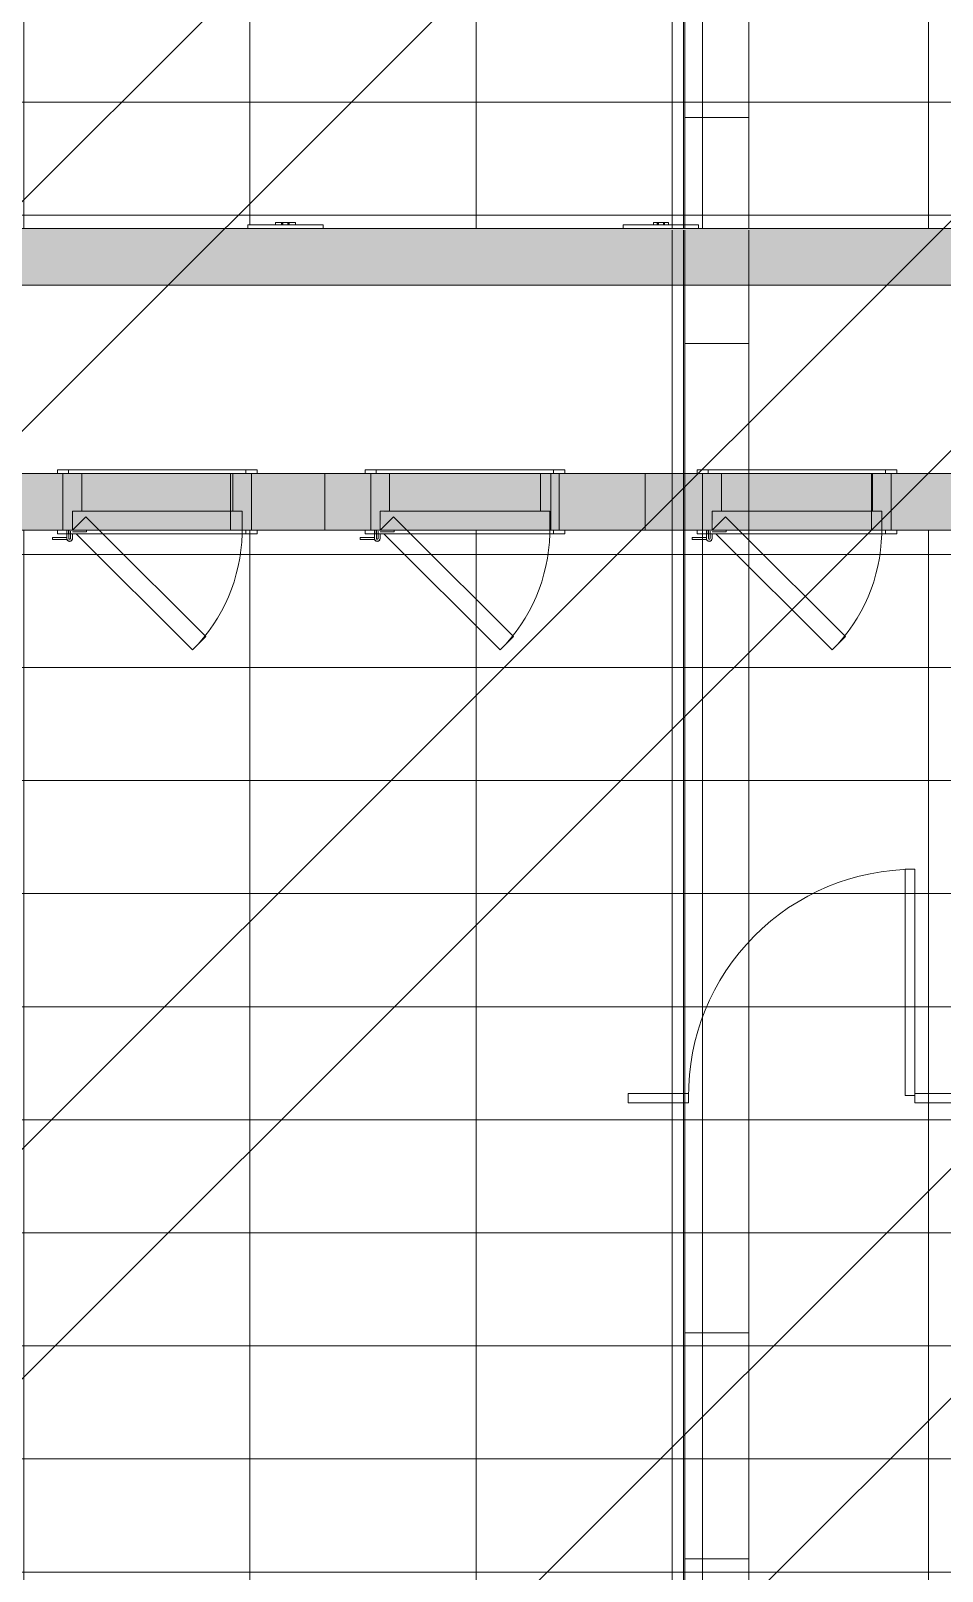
# Model space of a CAD drawing. Header units: millimetres. Extents: x -57519 to 497916, y -349472 to 446842.
# Drawn here: x 332548 to 334965, y 44925 to 49012 of the extents above; entities that cross this region are included whole.
import ezdxf

# ---------------------------------------------------------------- set-up
doc = ezdxf.new("R2010")
doc.units = ezdxf.units.MM
for name, color, linetype, lineweight in [('A-DETL-GENF', 92, 'Continuous', 5), ('A-DOOR', 31, 'Continuous', 5), ('A-DOOR-FRAM', 31, 'Continuous', 5), ('A-FLOR', 192, 'Continuous', 5), ('A-FLOR-PATT', 8, 'Continuous', 5), ('A-GENM', 13, 'Continuous', 5), ('A-WALL', 113, 'Continuous', 20), ('A-WALL-PATT', 111, 'Continuous', 20), ('P-SANR-FIXT', 6, 'Continuous', 5)]:
    doc.layers.add(name, color=color, linetype=linetype, lineweight=lineweight)

# ---------------------------------------------------------------- blocks, each defined once
blk = doc.blocks.new('DLN-Access Panel__AP01_ - _AP04_ 450 x 650 _WH_-V536-SITE COVERAGE')
at = {"layer": 'A-DOOR'}
for p, q in [((-265, 75), (-265, 85)), ((-265, 85), (-265, 75)), ((265, 85), (-265, 85)), ((-265, 85), (-235, 85)), ((-235, 85), (-235, 75)), ((-235, 85), (235, 85)), ((235, 85), (-235, 85)), ((-235, 75), (-235, 85)), ((-235, 85), (235, 85)), ((235, 85), (235, 75)), ((235, 85), (235, 75)), ((235, 85), (265, 85)), ((265, 75), (265, 85)), ((265, 75), (265, 85)), ((-265, 75), (265, 75)), ((-265, 75), (-250, 75)), ((-250, 75), (-235, 75)), ((235, 75), (-235, 75)), ((-235, 75), (-200, 75)), ((-235, 75), (-200, 75)), ((-200, 75), (200, 75)), ((-200, 75), (200, 75)), ((200, 75), (235, 75)), ((200, 75), (235, 75)), ((235, 75), (250, 75)), ((250, 75), (265, 75)), ((-189.6, -39.6), (-225, -75)), ((-144.3, -85), (-189.6, -39.6)), ((-265, -85), (-265, -75)), ((-265, -75), (-265, -85)), ((265, -75), (-265, -75)), ((-265, -75), (-250, -75)), ((-250, -75), (-240, -75)), ((-240, -75), (-240, -85)), ((-225, -75), (-240, -75)), ((-240, -75), (-225, -75)), ((-240, -85), (-240, -75)), ((-187.5, -75), (-240, -75)), ((-240, -75), (-240, -85)), ((-240, -85), (-240, -75)), ((-240, -75), (-187.5, -75)), ((-240, -75), (-240, -85)), ((-225, -75), (-240, -75)), ((-240, -75), (-225, -75)), ((-240, -85), (-240, -75)), ((-225, -75), (-240, -75)), ((-240, -75), (-240, -85)), ((-240, -85), (-240, -75)), ((-240, -75), (-225, -75)), ((-235, -75), (-235, -85)), ((-235, -75), (235, -75)), ((-225, -75), (-235, -75)), ((-235, -75), (-225, -75)), ((-235, -85), (-235, -76.7)), ((-230.5, -75), (-234.5, -75)), ((-234.5, -75), (-230.5, -75)), ((-230.5, -75), (-234.5, -75)), ((-234.5, -75), (-230.5, -75)), ((-234.5, -76.8), (-234.5, -85)), ((-234.5, -85), (-234.5, -76.8)), ((-234.5, -76.8), (-234.5, -85)), ((-234.5, -85), (-234.5, -76.8)), ((-230.5, -85), (-230.5, -78.2)), ((-230.5, -78.2), (-230.5, -85)), ((-187.5, -75), (-225, -75)), ((-225, -75), (-187.5, -75)), ((-187.5, -75), (-225, -75)), ((-225, -75), (-187.5, -75)), ((-225, -80), (-187.5, -80)), ((-187.5, -80), (-225, -80)), ((-225, -80), (-187.5, -80)), ((-187.5, -80), (-225, -80)), ((-187.5, -80), (-187.5, -75)), ((-187.5, -75), (-187.5, -80)), ((-187.5, -80), (-187.5, -75)), ((-187.5, -75), (-187.5, -80)), ((225, -75), (-187.5, -75)), ((-187.5, -75), (225, -75)), ((235, -75), (225, -75)), ((225, -75), (235, -75)), ((235, -75), (235, -85)), ((235, -75), (235, -85)), ((235, -75), (250, -75)), ((250, -75), (265, -75)), ((265, -85), (265, -75)), ((265, -85), (265, -75)), ((-240, -95), (-277.5, -95)), ((-277.5, -95), (-277.5, -100)), ((-277.5, -100), (-277.5, -95)), ((-277.5, -95), (-240, -95)), ((-240, -95), (-277.5, -95)), ((-277.5, -95), (-277.5, -100)), ((-277.5, -100), (-277.5, -95)), ((-277.5, -95), (-240, -95)), ((-277.5, -100), (-239.6, -100)), ((-239.6, -100), (-277.5, -100)), ((-277.5, -100), (-239.6, -100)), ((-239.6, -100), (-277.5, -100)), ((-265, -85), (265, -85)), ((-265, -85), (-240, -85)), ((-240, -85), (-240, -95)), ((-240, -95), (-240, -85)), ((-240, -85), (-240, -97.5)), ((-240, -97.5), (-240, -85)), ((-240, -85), (-240, -95)), ((-240, -95), (-240, -85)), ((-240, -85), (-240, -95)), ((-240, -95), (-240, -85)), ((235, -85), (-235, -85)), ((-234.5, -85), (-234.5, -97.5)), ((-234.5, -97.5), (-234.5, -85)), ((-230.5, -97.5), (-230.5, -86.4)), ((-230.5, -86.4), (-230.5, -97.5)), ((-230.5, -96.6), (-230.5, -86.4)), ((-230.5, -86.4), (-230.5, -96.6)), ((-225, -97.5), (-225, -85)), ((-225, -85), (-225, -97.5)), ((-225, -97.5), (-225, -85)), ((-225, -85), (-225, -97.5)), ((-225, -97.5), (-225, -85)), ((-225, -85), (-225, -97.5)), ((-225, -97.5), (-225, -85)), ((-225, -85), (-225, -97.5)), ((-225, -85), (235, -85)), ((-225, -85), (235, -85)), ((-215, -85), (93.2, -393.2)), ((128.6, -357.8), (-144.3, -85)), ((235, -85), (265, -85)), ((93.2, -393.2), (128.6, -357.8))]:
    blk.add_line(p, q, dxfattribs=at)
for centre, radius, start, end in [((-225, -75), 450, 358.6824, 359.9875), ((-232.5, -97.5), 7.5, 180, 0), ((-232.5, -97.5), 7.5, 180, 240), ((-232.5, -97.5), 7.5, 180, 195), ((-232.5, -97.5), 7.5, 180, 195), ((-232.5, -97.5), 7.5, 195, 285), ((-232.5, -97.5), 7.5, 195, 330), ((-232.5, -97.5), 7.5, 199.4712, 360), ((-232.5, -97.5), 7.5, 199.4712, 0), ((-232.5, -97.5), 7.5, 199.4712, 0), ((-232.5, -97.5), 7.5, 199.4712, 345.4065), ((-232.5, -97.5), 7.5, 240, 270), ((-232.5, -97.5), 2, 180, 225), ((-232.5, -97.5), 2, 180, 270), ((-232.5, -97.5), 2, 180, 360), ((-232.5, -97.5), 2, 180, 0), ((-232.5, -97.5), 2, 225, 255), ((-232.5, -97.5), 2, 255, 285), ((-232.5, -97.5), 2, 270, 345), ((-232.5, -97.5), 7.5, 270, 300), ((-232.5, -97.5), 2, 285, 300), ((-232.5, -97.5), 2, 300, 360), ((-232.5, -97.5), 2, 345, 0), ((-232.5, -97.5), 7.5, 285, 0), ((-232.5, -97.5), 7.5, 300, 0), ((-232.5, -97.5), 7.5, 330, 345), ((-232.5, -97.5), 7.5, 345, 0), ((-232.5, -97.5), 7.5, 345.4065, 360), ((-225, -75), 450, 315, 358.6824)]:
    blk.add_arc(centre, radius, start, end, dxfattribs=at)
at = {"layer": 'A-DOOR-FRAM'}
for p, q in [((250, 75), (-250, 75)), ((-250, 75), (-250, -75)), ((-250, 75), (-250, -75)), ((-235, 75), (-250, 75)), ((-200, 75), (-235, 75)), ((-200, -25), (-200, 75)), ((-200, -25), (-200, 75)), ((-200, 75), (200, 75)), ((200, 75), (-200, 75)), ((200, 75), (-200, 75)), ((200, -25), (200, 75)), ((200, 75), (200, -25)), ((235, 75), (200, 75)), ((250, 75), (235, 75)), ((250, 75), (250, -75)), ((250, -75), (250, 75)), ((-225, -75), (-225, -25)), ((-225, -75), (-225, -25)), ((-225, -25), (225, -25)), ((-200, -25), (-225, -25)), ((200, -25), (-200, -25)), ((-200, -25), (200, -25)), ((200, -25), (-200, -25)), ((225, -25), (200, -25)), ((225, -75), (225, -25)), ((225, -25), (225, -75)), ((-250, -75), (250, -75)), ((-240, -75), (-250, -75)), ((-225, -75), (-235, -75)), ((225, -75), (-225, -75)), ((-187.5, -75), (-225, -75)), ((-187.5, -75), (-225, -75)), ((225, -75), (-187.5, -75)), ((225, -75), (-187.5, -75)), ((235, -75), (225, -75)), ((250, -75), (235, -75))]:
    blk.add_line(p, q, dxfattribs=at)
blk = doc.blocks.new('DLN-Access Panel__AP01_ - _AP04_ 450 x 650 _WH_-V537-SITE COVERAGE')
at = {"layer": 'A-DOOR'}
for p, q in [((-265, 75), (-265, 85)), ((-265, 85), (-265, 75)), ((265, 85), (-265, 85)), ((-265, 85), (-235, 85)), ((-235, 85), (-235, 75)), ((-235, 85), (235, 85)), ((235, 85), (-235, 85)), ((-235, 75), (-235, 85)), ((-235, 85), (235, 85)), ((235, 85), (235, 75)), ((235, 85), (235, 75)), ((235, 85), (265, 85)), ((265, 75), (265, 85)), ((265, 75), (265, 85)), ((-265, 75), (265, 75)), ((-265, 75), (-250, 75)), ((-250, 75), (-235, 75)), ((235, 75), (-235, 75)), ((-235, 75), (-200, 75)), ((-235, 75), (-200, 75)), ((-200, 75), (200, 75)), ((-200, 75), (200, 75)), ((200, 75), (235, 75)), ((200, 75), (235, 75)), ((235, 75), (250, 75)), ((250, 75), (265, 75)), ((-189.6, -39.6), (-225, -75)), ((-144.3, -85), (-189.6, -39.6)), ((-265, -85), (-265, -75)), ((-265, -75), (-265, -85)), ((265, -75), (-265, -75)), ((-265, -75), (-250, -75)), ((-250, -75), (-240, -75)), ((-240, -75), (-240, -85)), ((-225, -75), (-240, -75)), ((-240, -75), (-225, -75)), ((-240, -85), (-240, -75)), ((-187.5, -75), (-240, -75)), ((-240, -75), (-240, -85)), ((-240, -85), (-240, -75)), ((-240, -75), (-187.5, -75)), ((-240, -75), (-240, -85)), ((-225, -75), (-240, -75)), ((-240, -75), (-225, -75)), ((-240, -85), (-240, -75)), ((-225, -75), (-240, -75)), ((-240, -75), (-240, -85)), ((-240, -85), (-240, -75)), ((-240, -75), (-225, -75)), ((-235, -75), (-235, -85)), ((-235, -75), (235, -75)), ((-225, -75), (-235, -75)), ((-235, -75), (-225, -75)), ((-235, -85), (-235, -76.7)), ((-230.5, -75), (-234.5, -75)), ((-234.5, -75), (-230.5, -75)), ((-230.5, -75), (-234.5, -75)), ((-234.5, -75), (-230.5, -75)), ((-234.5, -76.8), (-234.5, -85)), ((-234.5, -85), (-234.5, -76.8)), ((-234.5, -76.8), (-234.5, -85)), ((-234.5, -85), (-234.5, -76.8)), ((-230.5, -85), (-230.5, -78.2)), ((-230.5, -78.2), (-230.5, -85)), ((-187.5, -75), (-225, -75)), ((-225, -75), (-187.5, -75)), ((-187.5, -75), (-225, -75)), ((-225, -75), (-187.5, -75)), ((-225, -80), (-187.5, -80)), ((-187.5, -80), (-225, -80)), ((-225, -80), (-187.5, -80)), ((-187.5, -80), (-225, -80)), ((-187.5, -80), (-187.5, -75)), ((-187.5, -75), (-187.5, -80)), ((-187.5, -80), (-187.5, -75)), ((-187.5, -75), (-187.5, -80)), ((225, -75), (-187.5, -75)), ((-187.5, -75), (225, -75)), ((235, -75), (225, -75)), ((225, -75), (235, -75)), ((235, -75), (235, -85)), ((235, -75), (235, -85)), ((235, -75), (250, -75)), ((250, -75), (265, -75)), ((265, -85), (265, -75)), ((265, -85), (265, -75)), ((-240, -95), (-277.5, -95)), ((-277.5, -95), (-277.5, -100)), ((-277.5, -100), (-277.5, -95)), ((-277.5, -95), (-240, -95)), ((-240, -95), (-277.5, -95)), ((-277.5, -95), (-277.5, -100)), ((-277.5, -100), (-277.5, -95)), ((-277.5, -95), (-240, -95)), ((-277.5, -100), (-239.6, -100)), ((-239.6, -100), (-277.5, -100)), ((-277.5, -100), (-239.6, -100)), ((-239.6, -100), (-277.5, -100)), ((-265, -85), (265, -85)), ((-265, -85), (-240, -85)), ((-240, -85), (-240, -95)), ((-240, -95), (-240, -85)), ((-240, -85), (-240, -97.5)), ((-240, -97.5), (-240, -85)), ((-240, -85), (-240, -95)), ((-240, -95), (-240, -85)), ((-240, -85), (-240, -95)), ((-240, -95), (-240, -85)), ((235, -85), (-235, -85)), ((-234.5, -85), (-234.5, -97.5)), ((-234.5, -97.5), (-234.5, -85)), ((-230.5, -97.5), (-230.5, -86.4)), ((-230.5, -86.4), (-230.5, -97.5)), ((-230.5, -96.6), (-230.5, -86.4)), ((-230.5, -86.4), (-230.5, -96.6)), ((-225, -97.5), (-225, -85)), ((-225, -85), (-225, -97.5)), ((-225, -97.5), (-225, -85)), ((-225, -85), (-225, -97.5)), ((-225, -97.5), (-225, -85)), ((-225, -85), (-225, -97.5)), ((-225, -97.5), (-225, -85)), ((-225, -85), (-225, -97.5)), ((-225, -85), (235, -85)), ((-225, -85), (235, -85)), ((-215, -85), (93.2, -393.2)), ((128.6, -357.8), (-144.3, -85)), ((235, -85), (265, -85)), ((93.2, -393.2), (128.6, -357.8))]:
    blk.add_line(p, q, dxfattribs=at)
for centre, radius, start, end in [((-225, -75), 450, 358.6824, 359.9875), ((-232.5, -97.5), 7.5, 180, 255), ((-232.5, -97.5), 7.5, 180, 0), ((-232.5, -97.5), 7.5, 180, 195), ((-232.5, -97.5), 7.5, 180, 195), ((-232.5, -97.5), 7.5, 195, 0), ((-232.5, -97.5), 7.5, 195, 0), ((-232.5, -97.5), 7.5, 199.4712, 0), ((-232.5, -97.5), 7.5, 199.4712, 360), ((-232.5, -97.5), 7.5, 199.4712, 0), ((-232.5, -97.5), 7.5, 199.4712, 214.0647), ((-232.5, -97.5), 7.5, 214.0647, 360), ((-232.5, -97.5), 2, 180, 225), ((-232.5, -97.5), 2, 180, 0), ((-232.5, -97.5), 2, 180, 240), ((-232.5, -97.5), 2, 180, 195), ((-232.5, -97.5), 7.5, 255, 0), ((-232.5, -97.5), 2, 195, 210), ((-232.5, -97.5), 2, 210, 240), ((-232.5, -97.5), 2, 225, 360), ((-232.5, -97.5), 2, 240, 255), ((-232.5, -97.5), 2, 240, 255), ((-232.5, -97.5), 2, 255, 315), ((-232.5, -97.5), 2, 255, 285), ((-232.5, -97.5), 2, 285, 360), ((-232.5, -97.5), 2, 315, 330), ((-232.5, -97.5), 2, 330, 0), ((-225, -75), 450, 315, 358.6824)]:
    blk.add_arc(centre, radius, start, end, dxfattribs=at)
at = {"layer": 'A-DOOR-FRAM'}
for p, q in [((250, 75), (-250, 75)), ((-250, 75), (-250, -75)), ((-250, 75), (-250, -75)), ((-235, 75), (-250, 75)), ((-200, 75), (-235, 75)), ((-200, -25), (-200, 75)), ((-200, -25), (-200, 75)), ((-200, 75), (200, 75)), ((200, 75), (-200, 75)), ((200, 75), (-200, 75)), ((200, -25), (200, 75)), ((200, 75), (200, -25)), ((235, 75), (200, 75)), ((250, 75), (235, 75)), ((250, 75), (250, -75)), ((250, -75), (250, 75)), ((-225, -75), (-225, -25)), ((-225, -75), (-225, -25)), ((-225, -25), (225, -25)), ((-200, -25), (-225, -25)), ((200, -25), (-200, -25)), ((-200, -25), (200, -25)), ((200, -25), (-200, -25)), ((225, -25), (200, -25)), ((225, -75), (225, -25)), ((225, -25), (225, -75)), ((-250, -75), (250, -75)), ((-240, -75), (-250, -75)), ((-225, -75), (-235, -75)), ((225, -75), (-225, -75)), ((-187.5, -75), (-225, -75)), ((-187.5, -75), (-225, -75)), ((225, -75), (-187.5, -75)), ((225, -75), (-187.5, -75)), ((235, -75), (225, -75)), ((250, -75), (235, -75))]:
    blk.add_line(p, q, dxfattribs=at)
blk = doc.blocks.new('DLN-Access Panel__AP01_ - _AP04_ 450 x 650 _WH_-V538-SITE COVERAGE')
at = {"layer": 'A-DOOR'}
for p, q in [((-265, 75), (-265, 85)), ((-265, 85), (-265, 75)), ((265, 85), (-265, 85)), ((-265, 85), (-235, 85)), ((-235, 85), (-235, 75)), ((-235, 85), (235, 85)), ((235, 85), (-235, 85)), ((-235, 75), (-235, 85)), ((-235, 85), (235, 85)), ((235, 85), (235, 75)), ((235, 85), (235, 75)), ((235, 85), (265, 85)), ((265, 75), (265, 85)), ((265, 75), (265, 85)), ((-265, 75), (265, 75)), ((-265, 75), (-250, 75)), ((-250, 75), (-235, 75)), ((235, 75), (-235, 75)), ((-235, 75), (-200, 75)), ((-235, 75), (-200, 75)), ((-200, 75), (200, 75)), ((-200, 75), (200, 75)), ((200, 75), (235, 75)), ((200, 75), (235, 75)), ((235, 75), (250, 75)), ((250, 75), (265, 75)), ((-189.6, -39.6), (-225, -75)), ((-144.3, -85), (-189.6, -39.6)), ((-265, -85), (-265, -75)), ((-265, -75), (-265, -85)), ((265, -75), (-265, -75)), ((-265, -75), (-250, -75)), ((-250, -75), (-240, -75)), ((-240, -75), (-240, -85)), ((-225, -75), (-240, -75)), ((-240, -75), (-225, -75)), ((-240, -85), (-240, -75)), ((-187.5, -75), (-240, -75)), ((-240, -75), (-240, -85)), ((-240, -85), (-240, -75)), ((-240, -75), (-187.5, -75)), ((-240, -75), (-240, -85)), ((-225, -75), (-240, -75)), ((-240, -75), (-225, -75)), ((-240, -85), (-240, -75)), ((-225, -75), (-240, -75)), ((-240, -75), (-240, -85)), ((-240, -85), (-240, -75)), ((-240, -75), (-225, -75)), ((-235, -75), (-235, -85)), ((-235, -75), (235, -75)), ((-225, -75), (-235, -75)), ((-235, -75), (-225, -75)), ((-235, -85), (-235, -76.7)), ((-230.5, -75), (-234.5, -75)), ((-234.5, -75), (-230.5, -75)), ((-230.5, -75), (-234.5, -75)), ((-234.5, -75), (-230.5, -75)), ((-234.5, -76.8), (-234.5, -85)), ((-234.5, -85), (-234.5, -76.8)), ((-234.5, -76.8), (-234.5, -85)), ((-234.5, -85), (-234.5, -76.8)), ((-230.5, -85), (-230.5, -78.2)), ((-230.5, -78.2), (-230.5, -85)), ((-187.5, -75), (-225, -75)), ((-225, -75), (-187.5, -75)), ((-187.5, -75), (-225, -75)), ((-225, -75), (-187.5, -75)), ((-225, -80), (-187.5, -80)), ((-187.5, -80), (-225, -80)), ((-225, -80), (-187.5, -80)), ((-187.5, -80), (-225, -80)), ((-187.5, -80), (-187.5, -75)), ((-187.5, -75), (-187.5, -80)), ((-187.5, -80), (-187.5, -75)), ((-187.5, -75), (-187.5, -80)), ((225, -75), (-187.5, -75)), ((-187.5, -75), (225, -75)), ((235, -75), (225, -75)), ((225, -75), (235, -75)), ((235, -75), (235, -85)), ((235, -75), (235, -85)), ((235, -75), (250, -75)), ((250, -75), (265, -75)), ((265, -85), (265, -75)), ((265, -85), (265, -75)), ((-240, -95), (-277.5, -95)), ((-277.5, -95), (-277.5, -100)), ((-277.5, -100), (-277.5, -95)), ((-277.5, -95), (-240, -95)), ((-240, -95), (-277.5, -95)), ((-277.5, -95), (-277.5, -100)), ((-277.5, -100), (-277.5, -95)), ((-277.5, -95), (-240, -95)), ((-277.5, -100), (-239.6, -100)), ((-239.6, -100), (-277.5, -100)), ((-277.5, -100), (-239.6, -100)), ((-239.6, -100), (-277.5, -100)), ((-265, -85), (265, -85)), ((-265, -85), (-240, -85)), ((-240, -85), (-240, -95)), ((-240, -95), (-240, -85)), ((-240, -85), (-240, -97.5)), ((-240, -97.5), (-240, -85)), ((-240, -85), (-240, -95)), ((-240, -95), (-240, -85)), ((-240, -85), (-240, -95)), ((-240, -95), (-240, -85)), ((235, -85), (-235, -85)), ((-234.5, -85), (-234.5, -97.5)), ((-234.5, -97.5), (-234.5, -85)), ((-230.5, -97.5), (-230.5, -86.4)), ((-230.5, -86.4), (-230.5, -97.5)), ((-230.5, -96.6), (-230.5, -86.4)), ((-230.5, -86.4), (-230.5, -96.6)), ((-225, -97.5), (-225, -85)), ((-225, -85), (-225, -97.5)), ((-225, -97.5), (-225, -85)), ((-225, -85), (-225, -97.5)), ((-225, -97.5), (-225, -85)), ((-225, -85), (-225, -97.5)), ((-225, -97.5), (-225, -85)), ((-225, -85), (-225, -97.5)), ((-225, -85), (235, -85)), ((-225, -85), (235, -85)), ((-215, -85), (93.2, -393.2)), ((128.6, -357.8), (-144.3, -85)), ((235, -85), (265, -85)), ((93.2, -393.2), (128.6, -357.8))]:
    blk.add_line(p, q, dxfattribs=at)
for centre, radius, start, end in [((-225, -75), 450, 358.6824, 359.9875), ((-232.5, -97.5), 7.5, 180, 0), ((-232.5, -97.5), 7.5, 180, 0), ((-232.5, -97.5), 7.5, 180, 195), ((-232.5, -97.5), 7.5, 180, 195), ((-232.5, -97.5), 7.5, 195, 0), ((-232.5, -97.5), 7.5, 195, 0), ((-232.5, -97.5), 7.5, 199.4712, 360), ((-232.5, -97.5), 7.5, 199.4712, 0), ((-232.5, -97.5), 7.5, 199.4712, 360), ((-232.5, -97.5), 7.5, 199.4712, 0), ((-232.5, -97.5), 2, 180, 360), ((-232.5, -97.5), 2, 180, 0), ((-232.5, -97.5), 2, 180, 360), ((-232.5, -97.5), 2, 180, 0), ((-225, -75), 450, 315, 358.6824)]:
    blk.add_arc(centre, radius, start, end, dxfattribs=at)
at = {"layer": 'A-DOOR-FRAM'}
for p, q in [((250, 75), (-250, 75)), ((-250, 75), (-250, -75)), ((-250, 75), (-250, -75)), ((-235, 75), (-250, 75)), ((-200, 75), (-235, 75)), ((-200, -25), (-200, 75)), ((-200, -25), (-200, 75)), ((-200, 75), (200, 75)), ((200, 75), (-200, 75)), ((200, 75), (-200, 75)), ((200, -25), (200, 75)), ((200, 75), (200, -25)), ((235, 75), (200, 75)), ((250, 75), (235, 75)), ((250, 75), (250, -75)), ((250, -75), (250, 75)), ((-225, -75), (-225, -25)), ((-225, -75), (-225, -25)), ((-225, -25), (225, -25)), ((-200, -25), (-225, -25)), ((200, -25), (-200, -25)), ((-200, -25), (200, -25)), ((200, -25), (-200, -25)), ((225, -25), (200, -25)), ((225, -75), (225, -25)), ((225, -25), (225, -75)), ((-250, -75), (250, -75)), ((-240, -75), (-250, -75)), ((-225, -75), (-235, -75)), ((225, -75), (-225, -75)), ((-187.5, -75), (-225, -75)), ((-187.5, -75), (-225, -75)), ((225, -75), (-187.5, -75)), ((225, -75), (-187.5, -75)), ((235, -75), (225, -75)), ((250, -75), (235, -75))]:
    blk.add_line(p, q, dxfattribs=at)
blk = doc.blocks.new('Signage - Female_Wall Mount_ - Type 1-17078559-SITE COVERAGE')
at = {"layer": 'A-GENM'}
for p, q in [((25, 85), (225, 85)), ((25, 75), (25, 85)), ((98.3, 91), (114.9, 91)), ((98.3, 85), (98.3, 91)), ((114.9, 91), (114.9, 85)), ((114.9, 91), (114.9, 85)), ((134.9, 91), (114.9, 91)), ((114.9, 91), (134.9, 91)), ((114.9, 91), (134.9, 91)), ((114.9, 91), (114.9, 85)), ((117.2, 91), (132.7, 91)), ((117.2, 85), (117.2, 91)), ((118.3, 91), (118.3, 85)), ((131.6, 85), (131.6, 91)), ((132.7, 85), (132.7, 91)), ((134.9, 85), (134.9, 91)), ((134.9, 91), (151.6, 91)), ((134.9, 85), (134.9, 91)), ((151.6, 85), (151.6, 91)), ((225, 75), (225, 85)), ((225, 75), (25, 75))]:
    blk.add_line(p, q, dxfattribs=at)
blk = doc.blocks.new('Signage - Male_Wall Mount_ - Type 1-17079280-SITE COVERAGE')
at = {"layer": 'A-GENM'}
for p, q in [((25, 85), (225, 85)), ((25, 75), (25, 85)), ((105, 91), (105, 85)), ((105, 91), (115, 91)), ((115, 91), (115, 85)), ((115, 91), (135, 91)), ((135, 91), (115, 91)), ((115, 91), (135, 91)), ((115.8, 91), (134.2, 91)), ((115.8, 85), (115.8, 91)), ((118.3, 91), (118.3, 85)), ((131.7, 85), (131.7, 91)), ((134.2, 85), (134.2, 91)), ((135, 85), (135, 91)), ((135, 91), (145, 91)), ((145, 85), (145, 91)), ((225, 75), (225, 85)), ((225, 75), (25, 75))]:
    blk.add_line(p, q, dxfattribs=at)
blk = doc.blocks.new('DLN_Partition Door - 600x2100_100x25 _WH_GH_-18383212-SITE COVERAGE')
at = {"layer": 'A-DOOR'}
for p, q in [((20, -509.1), (20, -534.1)), ((620, -509.1), (20, -509.1)), ((620, -534.1), (620, -509.1)), ((20, -534.1), (620, -534.1))]:
    blk.add_line(p, q, dxfattribs=at)
blk.add_arc((20, -534.1), 600, 0, 90.5, dxfattribs=at)
at = {"layer": 'P-SANR-FIXT'}
for p, q in [((25, 225.9), (0, 225.9)), ((0, 225.9), (0, 65.9)), ((0, 65.9), (0, 225.9)), ((0, 225.9), (25, 225.9)), ((25, 65.9), (25, 225.9)), ((25, 225.9), (25, 65.9)), ((0, 65.9), (25, 65.9)), ((25, 65.9), (0, 65.9)), ((25, -534.1), (0, -534.1)), ((0, -534.1), (0, -694.1)), ((0, -694.1), (0, -534.1)), ((0, -534.1), (25, -534.1)), ((25, -694.1), (25, -534.1)), ((25, -534.1), (25, -694.1)), ((0, -694.1), (25, -694.1)), ((25, -694.1), (0, -694.1))]:
    blk.add_line(p, q, dxfattribs=at)

msp = doc.modelspace()

# ---------------------------------------------------------------- hatches: boundary and pattern name
at = {"layer": 'A-DETL-GENF'}
h = msp.add_hatch(dxfattribs=at)
h.set_pattern_fill('FP_40', color=250, style=0, pattern_type=2)
h.set_pattern_definition([(45, (248763.4, 0), (-1257.236, 1257.236), []), (45, (248763.4, 1905), (-1257.236, 1257.236), [])])
h.paths.add_polyline_path([(325750.1, -8642.5), (328562.7, -8642.5), (328562.7, 4657.5), (341312.7, 4657.5), (341312.7, 30557.5), (342712.7, 30557.5), (342712.7, 48907.7), (339962.7, 48907.7), (339962.7, 52157.5), (338962.7, 52157.5), (338962.7, 53757.5), (297512.7, 53757.5), (297512.7, 52247.5), (286277.7, 52247.5), (286277.7, 34407.5), (285902.7, 34407.5), (285902.7, 7407.5), (286277.7, 7407.5), (286277.7, -2267.5), (315555.2, -2267.5), (315555.2, -8642.5), (321257.1, -8642.5)], flags=0)
at = {"layer": 'A-FLOR-PATT'}
h = msp.add_hatch(dxfattribs=at)
h.set_pattern_fill('FP_39', color=256, style=0, pattern_type=2)
h.set_pattern_definition([(90, (334329.23, 50322.5), (-600, 4e-14), []), (180, (334329.23, 50322.5), (-4e-14, -300), [])])
h.paths.add_polyline_path([(337852.7, 48487.5), (337852.7, 49957.5), (335315.2, 49957.5), (335315.2, 49951.5), (335221.2, 49951.5), (335221.2, 49757.5), (335215.2, 49757.5), (335215.2, 50107.5), (332227.7, 50107.5), (332227.7, 49757.5), (332221.7, 49757.5), (332218.1, 49951.5), (332127.7, 49951.5), (332127.7, 49957.5), (329877.7, 49957.5), (329877.7, 48487.5), (333123.6, 48487.5), (333123.6, 48497.5), (333323.6, 48497.5), (333323.6, 48487.5), (334119.4, 48487.5), (334119.4, 48497.5), (334319.4, 48497.5), (334319.4, 48487.5), (337851.1, 48487.5)], flags=0)
h.paths.add_polyline_path([(335859.4, 50407.5), (336352.7, 50407.5), (336352.7, 52007.5), (335227.7, 52007.5), (335227.7, 52001.5), (335133.7, 51999.6), (335133.7, 51807.5), (335127.7, 51807.5), (335127.7, 52157.5), (332302.7, 52157.5), (332302.7, 52007.5), (331105.7, 52007.5), (331105.7, 50407.5), (334736.2, 50407.5)], flags=0)
h = msp.add_hatch(dxfattribs=at)
h.set_pattern_fill('FP_28', color=256, style=0, pattern_type=2)
h.set_pattern_definition([(270, (325929.23, 46722.5), (600, 4e-14), []), (0, (325929.23, 46722.5), (0, 300), [])])
h.paths.add_polyline_path([(329766.2, 42852.5), (329791.2, 42856.1), (329791.2, 42977.5), (329852.7, 42977.5), (329852.7, 44892.5), (330052.7, 44892.5), (330052.7, 43372.5), (330027.7, 43372.5), (330027.7, 43347.5), (335052.7, 43347.5), (335052.7, 47687.5), (330027.7, 47687.5), (330027.7, 47662.5), (330052.7, 47662.5), (330052.7, 46142.5), (329852.7, 46142.5), (329852.7, 46167.5), (329877.7, 46167.5), (329877.7, 49957.5), (329802.7, 49957.5), (329802.7, 49932.5), (327752.7, 49932.5), (327752.7, 48487.5), (328352.7, 48487.5), (328352.7, 48337.5), (327752.7, 48336.2), (327752.7, 42952.5), (327777.7, 42952.5), (327777.7, 42977.5), (328441.2, 42977.5), (328441.2, 42852.5), (329741.2, 42852.5)], flags=0)
at = {"layer": 'A-WALL-PATT', "lineweight": 5, "transparency": 33554560}
msp.add_hatch(color=253, dxfattribs=at).paths.add_polyline_path([(330027.7, 48337.5), (337852.7, 48337.5), (337852.7, 48487.5), (329877.7, 48487.5), (329877.7, 48337.5)], flags=0)
h = msp.add_hatch(color=253, dxfattribs=at)
h.paths.add_polyline_path([(330185.7, 47687.5), (330185.7, 47837.5), (329877.7, 47837.5), (329877.7, 47687.5), (330170.7, 47687.5)], flags=0)
h.paths.add_polyline_path([(334315.2, 47687.5), (334330.2, 47687.5), (334330.2, 47837.5), (333949.7, 47837.5), (333949.7, 47687.5), (334315, 47687.5)], flags=0)
h.paths.add_polyline_path([(330986.7, 47687.5), (331001.7, 47687.5), (331001.7, 47837.5), (330685.7, 47837.5), (330685.7, 47687.5), (330700.7, 47687.5)], flags=0)
h.paths.add_polyline_path([(331802.7, 47687.5), (331817.7, 47687.5), (331817.7, 47837.5), (331501.7, 47837.5), (331501.7, 47687.5), (331516.7, 47687.5)], flags=0)
h.paths.add_polyline_path([(334830.2, 47687.5), (335425.2, 47687.5), (335425.2, 47837.5), (334830.2, 47837.5), (334830.2, 47694.1)], flags=0)
h.paths.add_polyline_path([(335940.2, 47687.5), (336286.5, 47687.5), (336286.5, 47837.5), (335925.2, 47837.5), (335925.2, 47687.5)], flags=0)
h.paths.add_polyline_path([(332317.7, 47687.5), (332633.7, 47687.5), (332633.7, 47837.5), (332317.7, 47837.5), (332317.7, 47769.1)], flags=0)
h.paths.add_polyline_path([(333148.7, 47687.5), (333449.7, 47687.5), (333449.7, 47837.5), (333133.7, 47837.5), (333133.7, 47687.5)], flags=0)
h.paths.add_polyline_path([(337049, 47687.5), (337064, 47687.5), (337064, 47837.5), (336786.5, 47837.5), (336786.5, 47687.5), (336982.7, 47687.5)], flags=0)
h.paths.add_polyline_path([(337852.7, 47687.5), (337852.7, 47837.5), (337564, 47837.5), (337564, 47687.5), (337702.7, 47687.5)], flags=0)
h = msp.add_hatch(color=253, dxfattribs=at)
h.paths.add_polyline_path([(333118.7, 47687.5), (333133.7, 47687.5), (333133.7, 47837.5), (333083.7, 47837.5), (333083.7, 47737.5), (333108.7, 47737.5), (333108.7, 47687.5)], flags=0)
h.paths.add_polyline_path([(333924.7, 47687.5), (333949.7, 47687.5), (333949.7, 47837.5), (333899.7, 47837.5), (333899.7, 47737.5), (333924.7, 47737.5), (333924.7, 47721.2)], flags=0)
h.paths.add_polyline_path([(330185.7, 47687.5), (330210.7, 47687.5), (330210.7, 47737.5), (330235.7, 47737.5), (330235.7, 47837.5), (330185.7, 47832.8), (330185.7, 47690.8)], flags=0)
h.paths.add_polyline_path([(334330.2, 47687.5), (334355.2, 47687.5), (334355.2, 47737.5), (334380.2, 47737.5), (334380.2, 47837.5), (334330.2, 47837.5), (334330.2, 47690.8)], flags=0)
h.paths.add_polyline_path([(331001.7, 47687.5), (331026.7, 47687.5), (331026.7, 47737.5), (331051.7, 47737.5), (331051.7, 47837.5), (331001.7, 47837.5), (331001.7, 47690.8)], flags=0)
h.paths.add_polyline_path([(333449.7, 47687.5), (333474.7, 47687.5), (333474.7, 47737.5), (333499.7, 47737.5), (333499.7, 47837.5), (333449.7, 47837.5), (333449.7, 47690.8)], flags=0)
h.paths.add_polyline_path([(332648.7, 47687.5), (332658.7, 47687.5), (332658.7, 47737.5), (332683.7, 47737.5), (332683.7, 47837.5), (332633.7, 47837.5), (332633.7, 47687.5), (332643.7, 47687.5)], flags=0)
h.paths.add_polyline_path([(334830.2, 47687.5), (334830.2, 47837.5), (334780.2, 47837.5), (334780.2, 47737.5), (334805.2, 47737.5), (334805.2, 47687.5), (334815.2, 47687.5)], flags=0)
h.paths.add_polyline_path([(335425.2, 47687.5), (335450.2, 47687.5), (335450.2, 47737.5), (335475.2, 47737.5), (335475.2, 47837.5), (335425.2, 47837.5), (335425.2, 47690.8)], flags=0)
h.paths.add_polyline_path([(335910.2, 47687.5), (335925.2, 47687.5), (335925.2, 47837.5), (335875.2, 47837.5), (335875.2, 47737.5), (335900.2, 47735.5), (335900.2, 47687.5)], flags=0)
h.paths.add_polyline_path([(331486.7, 47687.5), (331501.7, 47687.5), (331501.7, 47837.5), (331451.7, 47837.5), (331451.7, 47737.5), (331476.7, 47737.5), (331476.7, 47687.5)], flags=0)
h.paths.add_polyline_path([(330685.7, 47687.5), (330685.7, 47837.5), (330635.7, 47837.5), (330635.7, 47737.5), (330660.7, 47737.5), (330660.7, 47687.5), (330670.7, 47687.5)], flags=0)
h.paths.add_polyline_path([(332302.7, 47687.5), (332317.7, 47687.5), (332317.7, 47837.5), (332267.7, 47837.5), (332267.7, 47737.5), (332292.7, 47737.5), (332292.7, 47687.5)], flags=0)
h.paths.add_polyline_path([(331832.7, 47687.5), (331842.7, 47687.5), (331842.7, 47737.5), (331867.7, 47737.5), (331867.7, 47837.5), (331817.7, 47837.5), (331817.7, 47687.5), (331827.7, 47687.5)], flags=0)
h.paths.add_polyline_path([(336301.5, 47687.5), (336311.5, 47687.5), (336311.5, 47737.5), (336336.5, 47737.5), (336336.5, 47837.5), (336286.5, 47837.5), (336286.5, 47687.5), (336296.5, 47687.5)], flags=0)
h.paths.add_polyline_path([(337064, 47687.5), (337089, 47687.5), (337089, 47737.5), (337114, 47737.5), (337114, 47837.5), (337064, 47837.5), (337064, 47690.8)], flags=0)
h.paths.add_polyline_path([(336771.5, 47687.5), (336786.5, 47687.5), (336786.5, 47837.5), (336736.5, 47837.5), (336736.5, 47737.5), (336761.5, 47737.5), (336761.5, 47687.5)], flags=0)
h.paths.add_polyline_path([(337564, 47687.5), (337564, 47837.5), (337514, 47837.5), (337514, 47737.5), (337539, 47737.5), (337539, 47687.5), (337549, 47687.5)], flags=0)
h = msp.add_hatch(color=253, dxfattribs=at)
h.paths.add_polyline_path([(333612.9, 47687.5), (333924.7, 47687.5), (333924.7, 47737.5), (333899.7, 47737.5), (333899.7, 47837.5), (333499.7, 47837.5), (333499.7, 47737.5), (333474.7, 47734.6), (333479, 47687.5), (333512.2, 47687.5)], flags=0)
h.paths.add_polyline_path([(331451.7, 47687.5), (331476.7, 47687.5), (331476.7, 47737.5), (331451.7, 47737.5), (331451.7, 47837.5), (331051.7, 47837.5), (331051.7, 47737.5), (331026.7, 47737.5), (331031, 47687.5), (331366.4, 47687.5)], flags=0)
h.paths.add_polyline_path([(330210.7, 47687.5), (330660.7, 47687.5), (330660.7, 47737.5), (330635.7, 47737.5), (330635.7, 47837.5), (330235.7, 47837.5), (330235.7, 47737.5), (330210.7, 47737.5)], flags=0)
h.paths.add_polyline_path([(332663, 47687.5), (333108.7, 47687.5), (333108.7, 47737.5), (333083.7, 47737.5), (333083.7, 47837.5), (332683.7, 47837.5), (332683.7, 47737.5), (332658.7, 47737.5), (332658.7, 47687.5)], flags=0)
h.paths.add_polyline_path([(331880.2, 47687.5), (332292.7, 47687.5), (332292.7, 47737.5), (332267.7, 47737.5), (332267.7, 47837.5), (331867.7, 47837.5), (331867.7, 47737.5), (331842.7, 47737.5), (331847, 47687.5), (331867.7, 47687.5)], flags=0)
h.paths.add_polyline_path([(335900.2, 47687.5), (335900.2, 47737.5), (335875.2, 47737.5), (335875.2, 47837.5), (335475.2, 47837.5), (335475.2, 47737.5), (335450.2, 47737.5), (335454.5, 47687.5), (335859.4, 47687.5)], flags=0)
h.paths.add_polyline_path([(334392.7, 47687.5), (334805.2, 47687.5), (334805.2, 47737.5), (334780.2, 47737.5), (334780.2, 47837.5), (334380.2, 47837.5), (334380.2, 47737.5), (334355.2, 47737.5), (334359.5, 47687.5)], flags=0)
h.paths.add_polyline_path([(336349, 47687.5), (336761.5, 47687.5), (336761.5, 47737.5), (336736.5, 47737.5), (336736.5, 47837.5), (336336.5, 47837.5), (336336.5, 47737.5), (336311.5, 47737.5), (336315.8, 47687.5), (336336.5, 47687.5)], flags=0)
h.paths.add_polyline_path([(337093.3, 47687.5), (337539, 47687.5), (337539, 47737.5), (337514, 47737.5), (337514, 47837.5), (337114, 47837.5), (337114, 47737.5), (337089, 47737.5), (337089, 47687.5)], flags=0)

# ---------------------------------------------------------------- linework, layer by layer
at = {"layer": 'A-FLOR'}
for p, q in [((333123.6, 48487.5), (337852.7, 48487.5)), ((333077.7, 47687.5), (332648.7, 47687.5)), ((333927.7, 47687.5), (333464.7, 47687.5)), ((334777.7, 47687.5), (334345.2, 47687.5))]:
    msp.add_line(p, q, dxfattribs=at)
at = {"layer": 'A-WALL', "lineweight": 5}
for p, q in [((334452.7, 51407.5), (334452.7, 48487.5)), ((334282.7, 48487.5), (334282.7, 51227.5)), ((334249.7, 50894.5), (334249.7, 48487.5)), ((334279.7, 50906.9), (334279.7, 48487.5)), ((334282.7, 48782.5), (334452.7, 48782.5)), ((333123.6, 48487.5), (329877.7, 48487.5)), ((334249.7, 48483.4), (334249.7, 48337.5)), ((334279.7, 48483.4), (334279.7, 48337.5)), ((334282.7, 48337.5), (334282.7, 48483.4)), ((334452.7, 48483.4), (334452.7, 48337.5)), ((330027.7, 48337.5), (337702.7, 48337.5)), ((334249.7, 48336.2), (334249.7, 40955.5)), ((334279.7, 42697.5), (334279.7, 48336.2)), ((334282.7, 40548.5), (334282.7, 48336.2)), ((334452.7, 48336.2), (334452.7, 43331.2)), ((334452.7, 48182.5), (334282.7, 48182.5)), ((332618.7, 47837.5), (330027.7, 47837.5)), ((337702.7, 47837.5), (332618.7, 47837.5)), ((333077.7, 47837.5), (333077.7, 47747.4)), ((333327.7, 47837.5), (333327.7, 47687.5)), ((333927.7, 47837.5), (333927.7, 47687.5)), ((334177.7, 47837.5), (334177.7, 47687.5)), ((334777.7, 47837.5), (334777.7, 47687.5)), ((333077.7, 47746.4), (333077.7, 47687.5)), ((332227.7, 47687.5), (332643.7, 47687.5)), ((333077.7, 47687.5), (333459.7, 47687.5)), ((333927.7, 47687.5), (334315, 47687.5)), ((334315.2, 47687.5), (334340.2, 47687.5)), ((334777.7, 47687.5), (335052.7, 47687.5)), ((334282.7, 45557.5), (334452.7, 45557.5)), ((334452.7, 44957.5), (334282.7, 44957.5))]:
    msp.add_line(p, q, dxfattribs=at)

# ---------------------------------------------------------------- block references
at = {"layer": 'A-DOOR'}
for name, p in [('DLN-Access Panel__AP01_ - _AP04_ 450 x 650 _WH_-V536-SITE COVERAGE', (332883.7, 47762.5)), ('DLN-Access Panel__AP01_ - _AP04_ 450 x 650 _WH_-V537-SITE COVERAGE', (333699.7, 47762.5)), ('DLN-Access Panel__AP01_ - _AP04_ 450 x 650 _WH_-V538-SITE COVERAGE', (334580.2, 47762.5))]:
    msp.add_blockref(name, p, dxfattribs=at)
at = {"layer": 'A-GENM'}
for name, p in [('Signage - Female_Wall Mount_ - Type 1-17078559-SITE COVERAGE', (333098.6, 48412.5)), ('Signage - Male_Wall Mount_ - Type 1-17079280-SITE COVERAGE', (334094.4, 48412.5))]:
    msp.add_blockref(name, p, dxfattribs=at)
at = {"layer": 'P-SANR-FIXT', "rotation": 90.0000000000002}
msp.add_blockref('DLN_Partition Door - 600x2100_100x25 _WH_GH_-18383212-SITE COVERAGE', (334358.6, 46167.5), dxfattribs=at)

doc.saveas('drawing.dxf')
